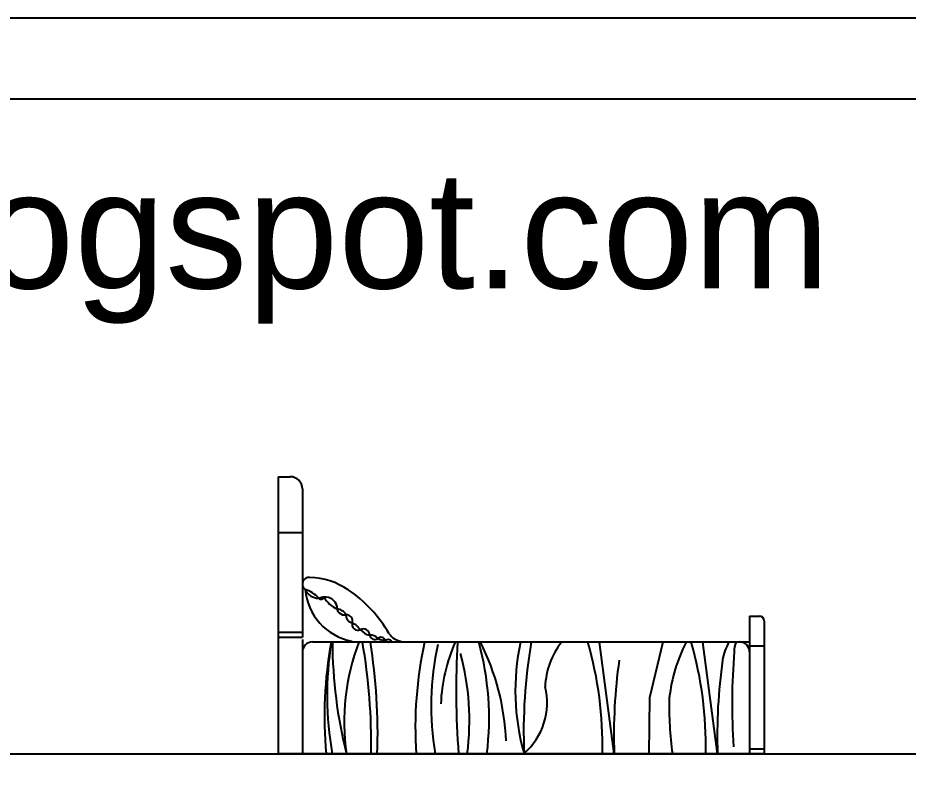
# Model space of a CAD drawing. Header units: inches. Extents: x 18.5 to 61, y 8.5 to 33.3.
# Drawn here: x 25.283 to 28.968, y 30.171 to 33.277 of the extents above; entities that cross this region are included whole.
import ezdxf

# ---------------------------------------------------------------- set-up
doc = ezdxf.new("R2010")
doc.units = ezdxf.units.IN
doc.header["$MEASUREMENT"] = 0
for name, color, linetype in [('02', 2, 'Continuous'), ('1', 1, 'Continuous'), ('kadrbm', 4, 'Continuous')]:
    doc.layers.add(name, color=color, linetype=linetype)
doc.styles.add('bmmm', font='swissel.ttf')

# ---------------------------------------------------------------- blocks, each defined once
blk = doc.blocks.new('kadrbm')
at = {"layer": 'kadrbm', "color": 4}
blk.add_lwpolyline([(0, 0), (0, 24.7972), (21, 24.7972), (21, 0), (0, 0)], close=True, dxfattribs=at)
blk.add_lwpolyline([(20.6631, 0.3257), (20.6631, 24.4603), (0.3369, 24.4603), (0.3369, 0.3257), (20.6631, 0.3257)], dxfattribs=at)
at = {"layer": 'kadrbm', "color": 211, "true_color": 0xf674fb, "style": 'bmmm'}
blk.add_text('www.cad-libraries.blogspot.com', height=0.485134, dxfattribs=at).set_placement((0.5726, 23.6772))

msp = doc.modelspace()

# ---------------------------------------------------------------- linework, layer by layer
at = {"layer": '02'}
for p, q in [((26.3604, 31.3773), (26.4107, 31.3773)), ((26.3604, 31.3773), (26.3604, 30.2304)), ((26.461, 31.327), (26.461, 30.7137)), ((26.3604, 31.1459), (26.461, 31.1459)), ((28.312, 30.8004), (28.312, 30.2304)), ((28.312, 30.8004), (28.3523, 30.8004)), ((28.3724, 30.7803), (28.3724, 30.2304)), ((26.3604, 30.7334), (26.461, 30.7334)), ((26.3604, 30.7137), (26.461, 30.7137)), ((26.461, 30.7032), (26.461, 30.2304)), ((26.5025, 30.6935), (28.312, 30.6935)), ((27.7513, 30.2304), (27.6911, 30.6926)), ((27.9531, 30.6926), (27.8977, 30.4618)), ((28.179, 30.2304), (28.1188, 30.6926)), ((28.312, 30.6771), (28.3724, 30.6771)), ((27.8977, 30.4618), (27.8951, 30.2304)), ((28.3724, 30.2304), (26.3604, 30.2304)), ((28.312, 30.2505), (28.3724, 30.2505))]:
    msp.add_line(p, q, dxfattribs=at)
for centre, radius, start, end in [((26.4107, 31.327), 0.0503, 0, 90), ((26.4888, 30.9331), 0.0278, 82.9042, 232.6763), ((26.4808, 30.6558), 0.3051, 56.2397, 87.8576), ((26.7129, 30.9334), 0.242, 185.2948, 258.6008), ((26.4327, 30.7866), 0.1305, 42.4066, 72.4919), ((26.5284, 30.9366), 0.062, 204.3176, 270.5809), ((26.3413, 30.4513), 0.5527, 29.8934, 55.9919), ((26.5494, 30.8286), 0.0503, 88.13, 113.8594), ((26.5386, 30.8839), 0.0134, 224.1384, 337.8509), ((26.5549, 30.8278), 0.0512, 16.9752, 94.3623), ((26.6509, 30.9343), 0.1143, 209.0355, 245.7994), ((26.6351, 30.8368), 0.0318, 169.2492, 282.9648), ((26.6, 30.7814), 0.0488, 29.969, 85.1744), ((26.6695, 30.801), 0.0276, 169.9661, 266.8339), ((26.6433, 30.7803), 0.0256, 344.5372, 92.2628), ((26.6909, 30.7659), 0.0242, 161.8675, 295.5805), ((26.5841, 30.6442), 0.1541, 40.4326, 57.0153), ((28.3523, 30.7803), 0.0201, 0, 90), ((26.7138, 30.7223), 0.0252, 357.93, 119.6447), ((26.7536, 30.788), 0.0682, 220.0065, 257.5682), ((26.7438, 30.6826), 0.0391, 39.094, 97.1213), ((26.7614, 30.7264), 0.023, 192.614, 303.6013), ((26.7868, 30.6964), 0.0166, 12.1059, 139.5235), ((26.801, 30.7527), 0.0528, 239.4407, 272.1887), ((26.815, 30.6803), 0.023, 43.561, 121.4384), ((26.8199, 30.7171), 0.0241, 225.6096, 299.3898), ((26.8838, 30.7732), 0.0785, 216.2213, 258.9058), ((26.5025, 30.652), 0.0415, 90, 180), ((28.2303, 30.3872), 1.6781, 169.5143, 185.362), ((27.9429, 30.4734), 1.3797, 170.8569, 190.1431), ((28.5268, 30.702), 1.9418, 180.2765, 194.0553), ((27.5638, 30.3624), 0.9298, 159.199, 188.1625), ((24.3435, 30.2754), 2.4024, 358.9282, 10.0025), ((24.4377, 30.3169), 2.3349, 357.878, 9.261), ((28.5485, 30.3407), 1.6202, 167.4542, 183.902), ((28.1813, 30.4297), 1.1875, 167.6719, 189.6615), ((27.731, 30.41), 0.6976, 156.1005, 177.8054), ((30.4157, 30.4906), 3.3183, 176.5094, 184.4968), ((26.0392, 30.3772), 1.1945, 352.9647, 15.3122), ((26.3261, 30.2483), 0.9782, 2.1059, 27.0162), ((28.2964, 30.4921), 0.9542, 167.8718, 195.8422), ((29.5845, 30.3224), 2.2079, 170.3478, 182.3564), ((27.7836, 30.4958), 0.3183, 141.7966, 177.828), ((26.1394, 30.2611), 1.5638, 358.8771, 16.0197), ((28.6688, 30.3814), 0.6939, 153.3538, 173.3491), ((26.5671, 30.2611), 1.5638, 358.8771, 16.0197), ((28.3901, 30.5907), 0.1923, 147.9804, 171.8949), ((28.3292, 30.6577), 0.0809, 154.4276, 182.9039), ((28.2705, 30.652), 0.0415, 0, 90), ((26.0892, 30.367), 1.0631, 352.6195, 15.166), ((30.7581, 30.4404), 2.5188, 175.1438, 184.1113), ((29.9575, 30.3076), 2.2074, 171.9235, 182.005), ((30.3853, 30.3076), 2.2074, 171.9235, 182.005), ((27.1964, 30.4408), 0.2773, 311.0326, 13.9822), ((29.3876, 30.4222), 1.4086, 178.3875, 187.8234)]:
    msp.add_arc(centre, radius, start, end, dxfattribs=at)
at = {"layer": '1'}
msp.add_line((20.3274, 30.2304), (37.6916, 30.2304), dxfattribs=at)

# ---------------------------------------------------------------- block references
at = {"layer": 'kadrbm'}
msp.add_blockref('kadrbm', (18.5047, 8.4798), dxfattribs=at)

doc.saveas('drawing.dxf')
